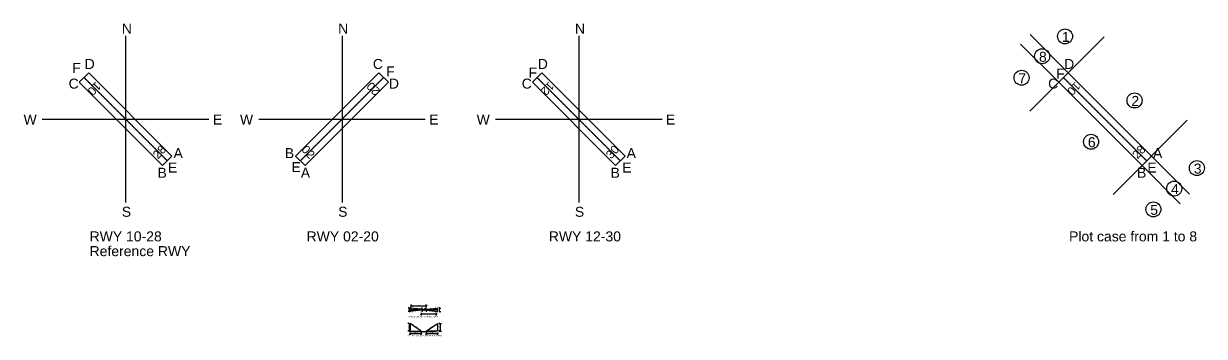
# Model space of a CAD drawing. Header units: metres. Extents: x 53499 to 358985, y 19300 to 120860.
# Drawn here: x 217235 to 358985, y 31092 to 68637 of the extents above; entities that cross this region are included whole.
import ezdxf

# ---------------------------------------------------------------- set-up
doc = ezdxf.new("R2010")
doc.units = ezdxf.units.M
doc.header["$MEASUREMENT"] = 0
doc.linetypes.add('ACAD_ISO02W100', pattern=[15, 12, -3])
for name, color, linetype in [('Approach', 20, 'Continuous'), ('Approach Elev', 132, 'Continuous'), ('Dimtxt', 82, 'Continuous'), ('Runway', 10, 'Continuous'), ('RWY CL', 80, 'ACAD_ISO02W100'), ('Text', 240, 'Continuous')]:
    doc.layers.add(name, color=color, linetype=linetype)
doc.layers.add('Blk landing', color=7, linetype='Continuous', true_color=0xf7c318)
doc.styles.add('Dimtxt', font='arial.ttf', dxfattribs={"height": 425})
doc.styles.add('style1', font='arial.ttf', dxfattribs={"height": 250})
doc.dimstyles.new('Elev standard', dxfattribs={"dimtxt": 425, "dimasz": 200, "dimexe": 150, "dimexo": 150, "dimgap": 0.09, "dimtad": 1, "dimdec": 0, "dimlfac": 0.05, "dimzin": 0, "dimdsep": 46, "dimtxsty": 'Dimtxt', "dimblk": 'OBLIQUE', "dimcen": 0.09, "dimclrt": 256, "dimadec": 0, "dimazin": 0, "dimtfac": 1, "dimtdec": 0, "dimtix": 1, "dimtofl": 0, "dimtmove": 0, "dimatfit": 0, "dimfxl": 150, "dimfxlon": 1, "dimtolj": 1, "dimtzin": 0, "dimarcsym": 0})
doc.dimstyles.get("Standard").update_dxf_attribs({"dimtxt": 425, "dimasz": 200, "dimexe": 150, "dimexo": 150, "dimgap": 0.09, "dimtad": 1, "dimdec": 0, "dimzin": 0, "dimdsep": 46, "dimtxsty": 'Dimtxt', "dimblk": 'OBLIQUE', "dimcen": 0.09, "dimclrt": 256, "dimadec": 0, "dimazin": 0, "dimtfac": 1, "dimtdec": 0, "dimtix": 1, "dimtofl": 0, "dimtmove": 0, "dimatfit": 0, "dimfxl": 150, "dimfxlon": 1, "dimtolj": 1, "dimtzin": 0, "dimarcsym": 0})

# ---------------------------------------------------------------- blocks, each defined once
blk = doc.blocks.new('_Oblique')
at = {"color": 0, "linetype": 'ByBlock', "lineweight": -2}
blk.add_line((-0.5, -0.5), (0.5, 0.5), dxfattribs=at)
blk = doc.blocks.new('*D55')
at = {"layer": 'Defpoints', "color": 0, "transparency": 16777216}
for p in [(265541, 34228), (265575, 34348), (265575, 34228)]:
    blk.add_point(p, dxfattribs=at)
at = {"layer": 'Dimtxt', "color": 0, "lineweight": -2, "transparency": 16777216}
for p, q in [((265541, 34348), (265391, 34348)), ((265541, 34228), (265391, 34228)), ((265541, 34348), (265541, 34548)), ((265541, 34228), (265541, 34028))]:
    blk.add_line(p, q, dxfattribs=at)
at = {"layer": 'Dimtxt', "color": 0, "lineweight": -2, "transparency": 16777216, "xscale": 200, "yscale": 200, "zscale": 200}
for p, rotation in [((265541, 34348), 270), ((265541, 34228), 90)]:
    blk.add_blockref('_Oblique', p, dxfattribs=dict(at, rotation=rotation))
at = {"layer": 'Dimtxt', "transparency": 16777216, "insert": (265495, 34288), "char_height": 425, "attachment_point": 5, "rotation": 90, "style": 'Dimtxt'}
blk.add_mtext('\\A1;{\\H0.21176x;120}', dxfattribs=at)
blk = doc.blocks.new('*D56')
at = {"layer": 'Defpoints', "color": 0, "transparency": 16777216}
for p in [(263532, 34093), (263623, 34483), (263623, 34093)]:
    blk.add_point(p, dxfattribs=at)
at = {"layer": 'Dimtxt', "color": 0, "lineweight": -2, "transparency": 16777216}
for p, q in [((263532, 34483), (263382, 34483)), ((263532, 34093), (263382, 34093)), ((263532, 34483), (263532, 34093))]:
    blk.add_line(p, q, dxfattribs=at)
at = {"layer": 'Dimtxt', "color": 0, "lineweight": -2, "transparency": 16777216, "xscale": 200, "yscale": 200, "zscale": 200}
for p, rotation in [((263532, 34483), 90), ((263532, 34093), 270)]:
    blk.add_blockref('_Oblique', p, dxfattribs=dict(at, rotation=rotation))
at = {"layer": 'Dimtxt', "transparency": 16777216, "insert": (263486, 34288), "char_height": 425, "attachment_point": 5, "rotation": 90, "style": 'Dimtxt'}
blk.add_mtext('\\A1;{\\H0.21176x;390}', dxfattribs=at)
blk = doc.blocks.new('*D57')
at = {"layer": 'Defpoints', "color": 0, "transparency": 16777216}
for p in [(264975, 34348), (264975, 34228), (265076, 34228)]:
    blk.add_point(p, dxfattribs=at)
at = {"layer": 'Dimtxt', "color": 0, "lineweight": -2, "transparency": 16777216}
for p, q in [((265076, 34348), (265076, 34548)), ((265076, 34348), (265226, 34348)), ((265076, 34228), (265226, 34228)), ((265076, 34228), (265076, 34028))]:
    blk.add_line(p, q, dxfattribs=at)
at = {"layer": 'Dimtxt', "color": 0, "lineweight": -2, "transparency": 16777216, "xscale": 200, "yscale": 200, "zscale": 200}
for p, rotation in [((265076, 34348), 270), ((265076, 34228), 90)]:
    blk.add_blockref('_Oblique', p, dxfattribs=dict(at, rotation=rotation))
at = {"layer": 'Dimtxt', "transparency": 16777216, "insert": (265030, 34288), "char_height": 425, "attachment_point": 5, "rotation": 90, "style": 'Dimtxt'}
blk.add_mtext('\\A1;{\\H0.21176x;120}', dxfattribs=at)
blk = doc.blocks.new('*D58')
at = {"layer": 'Defpoints', "color": 0, "transparency": 16777216}
for p in [(263775, 34288), (265575, 34751), (265575, 34288)]:
    blk.add_point(p, dxfattribs=at)
at = {"layer": 'Dimtxt', "color": 0, "lineweight": -2, "transparency": 16777216}
for p, q in [((263775, 34601), (263775, 34901)), ((263775, 34751), (265575, 34751)), ((265575, 34601), (265575, 34901))]:
    blk.add_line(p, q, dxfattribs=at)
at = {"layer": 'Dimtxt', "color": 0, "lineweight": -2, "transparency": 16777216, "xscale": 200, "yscale": 200, "zscale": 200, "rotation": 180}
blk.add_blockref('_Oblique', (263775, 34751), dxfattribs=at)
at = {"layer": 'Dimtxt', "color": 0, "lineweight": -2, "transparency": 16777216, "xscale": 200, "yscale": 200, "zscale": 200}
blk.add_blockref('_Oblique', (265575, 34751), dxfattribs=at)
at = {"layer": 'Dimtxt', "transparency": 16777216, "insert": (264675, 34797), "char_height": 425, "attachment_point": 5, "style": 'Dimtxt'}
blk.add_mtext('\\A1;{\\H0.21176x;1800}', dxfattribs=at)
blk = doc.blocks.new('*D59')
at = {"layer": 'Defpoints', "color": 0, "transparency": 16777216}
for p in [(266926, 34483), (266926, 34093), (267178, 34483)]:
    blk.add_point(p, dxfattribs=at)
at = {"layer": 'Dimtxt', "color": 0, "lineweight": -2, "transparency": 16777216}
for p, q in [((267076, 34483), (267328, 34483)), ((267076, 34093), (267328, 34093)), ((267178, 34093), (267178, 34483))]:
    blk.add_line(p, q, dxfattribs=at)
at = {"layer": 'Dimtxt', "color": 0, "lineweight": -2, "transparency": 16777216, "xscale": 200, "yscale": 200, "zscale": 200}
for p, rotation in [((267178, 34483), 90), ((267178, 34093), 270)]:
    blk.add_blockref('_Oblique', p, dxfattribs=dict(at, rotation=rotation))
at = {"layer": 'Dimtxt', "transparency": 16777216, "insert": (267132, 34288), "char_height": 425, "attachment_point": 5, "rotation": 90, "style": 'Dimtxt'}
blk.add_mtext('\\A1;{\\H0.21176x;390}', dxfattribs=at)
blk = doc.blocks.new('*D60')
at = {"layer": 'Defpoints', "color": 0, "transparency": 16777216}
for p in [(264975, 34288), (266775, 34288), (264975, 33768)]:
    blk.add_point(p, dxfattribs=at)
at = {"layer": 'Dimtxt', "color": 0, "lineweight": -2, "transparency": 16777216}
for p, q in [((264975, 33918), (264975, 33618)), ((266775, 33768), (264975, 33768)), ((266775, 33918), (266775, 33618))]:
    blk.add_line(p, q, dxfattribs=at)
at = {"layer": 'Dimtxt', "color": 0, "lineweight": -2, "transparency": 16777216, "xscale": 200, "yscale": 200, "zscale": 200, "rotation": 180}
blk.add_blockref('_Oblique', (264975, 33768), dxfattribs=at)
at = {"layer": 'Dimtxt', "color": 0, "lineweight": -2, "transparency": 16777216, "xscale": 200, "yscale": 200, "zscale": 200}
blk.add_blockref('_Oblique', (266775, 33768), dxfattribs=at)
at = {"layer": 'Dimtxt', "transparency": 16777216, "insert": (265875, 33814), "char_height": 425, "attachment_point": 5, "style": 'Dimtxt'}
blk.add_mtext('\\A1;{\\H0.21176x;1800}', dxfattribs=at)
blk = doc.blocks.new('*D61')
at = {"layer": 'Defpoints', "color": 0, "transparency": 16777216}
for p in [(266926, 32633), (266926, 31733), (267232, 31733)]:
    blk.add_point(p, dxfattribs=at)
at = {"layer": 'Dimtxt', "color": 0, "lineweight": -2, "transparency": 16777216}
for p, q in [((267082, 32633), (267382, 32633)), ((267232, 32633), (267232, 31733)), ((267082, 31733), (267382, 31733))]:
    blk.add_line(p, q, dxfattribs=at)
at = {"layer": 'Dimtxt', "color": 0, "lineweight": -2, "transparency": 16777216, "xscale": 200, "yscale": 200, "zscale": 200}
for p, rotation in [((267232, 32633), 90), ((267232, 31733), 270)]:
    blk.add_blockref('_Oblique', p, dxfattribs=dict(at, rotation=rotation))
at = {"layer": 'Dimtxt', "transparency": 16777216, "insert": (267155, 32183), "char_height": 425, "attachment_point": 5, "rotation": 90, "style": 'Dimtxt'}
blk.add_mtext('\\A1;{\\H0.35294x;45}', dxfattribs=at)
blk = doc.blocks.new('*D62')
at = {"layer": 'Defpoints', "color": 0, "transparency": 16777216}
for p in [(263623, 32633), (263526, 31733), (263623, 31733)]:
    blk.add_point(p, dxfattribs=at)
at = {"layer": 'Dimtxt', "color": 0, "lineweight": -2, "transparency": 16777216}
for p, q in [((263526, 32633), (263376, 32633)), ((263526, 32633), (263526, 31733)), ((263526, 31733), (263376, 31733))]:
    blk.add_line(p, q, dxfattribs=at)
at = {"layer": 'Dimtxt', "color": 0, "lineweight": -2, "transparency": 16777216, "xscale": 200, "yscale": 200, "zscale": 200}
for p, rotation in [((263526, 32633), 90), ((263526, 31733), 270)]:
    blk.add_blockref('_Oblique', p, dxfattribs=dict(at, rotation=rotation))
at = {"layer": 'Dimtxt', "transparency": 16777216, "insert": (263450, 32183), "char_height": 425, "attachment_point": 5, "rotation": 90, "style": 'Dimtxt'}
blk.add_mtext('\\A1;{\\H0.35294x;45}', dxfattribs=at)
blk = doc.blocks.new('*D63')
at = {"layer": 'Defpoints', "color": 0, "transparency": 16777216}
for p in [(263623, 31733), (264975, 31733), (264975, 31422)]:
    blk.add_point(p, dxfattribs=at)
at = {"layer": 'Dimtxt', "color": 0, "lineweight": -2, "transparency": 16777216}
for p, q in [((263623, 31572), (263623, 31272)), ((263623, 31422), (264975, 31422)), ((264975, 31572), (264975, 31272))]:
    blk.add_line(p, q, dxfattribs=at)
at = {"layer": 'Dimtxt', "color": 0, "lineweight": -2, "transparency": 16777216, "xscale": 200, "yscale": 200, "zscale": 200, "rotation": 180}
blk.add_blockref('_Oblique', (263623, 31422), dxfattribs=at)
at = {"layer": 'Dimtxt', "color": 0, "lineweight": -2, "transparency": 16777216, "xscale": 200, "yscale": 200, "zscale": 200}
blk.add_blockref('_Oblique', (264975, 31422), dxfattribs=at)
at = {"layer": 'Dimtxt', "transparency": 16777216, "insert": (264299, 31499), "char_height": 425, "attachment_point": 5, "style": 'Dimtxt'}
blk.add_mtext('\\A1;{\\H0.35294x;1351}', dxfattribs=at)
blk = doc.blocks.new('*D64')
at = {"layer": 'Defpoints', "color": 0, "transparency": 16777216}
for p in [(265575, 31733), (266926, 31733), (266926, 31422)]:
    blk.add_point(p, dxfattribs=at)
at = {"layer": 'Dimtxt', "color": 0, "lineweight": -2, "transparency": 16777216}
for p, q in [((265575, 31572), (265575, 31272)), ((265575, 31422), (266926, 31422)), ((266926, 31572), (266926, 31272))]:
    blk.add_line(p, q, dxfattribs=at)
at = {"layer": 'Dimtxt', "color": 0, "lineweight": -2, "transparency": 16777216, "xscale": 200, "yscale": 200, "zscale": 200, "rotation": 180}
blk.add_blockref('_Oblique', (265575, 31422), dxfattribs=at)
at = {"layer": 'Dimtxt', "color": 0, "lineweight": -2, "transparency": 16777216, "xscale": 200, "yscale": 200, "zscale": 200}
blk.add_blockref('_Oblique', (266926, 31422), dxfattribs=at)
at = {"layer": 'Dimtxt', "transparency": 16777216, "insert": (266250, 31499), "char_height": 425, "attachment_point": 5, "style": 'Dimtxt'}
blk.add_mtext('\\A1;{\\H0.35294x;1351}', dxfattribs=at)

msp = doc.modelspace()

# ---------------------------------------------------------------- hatches: boundary and pattern name
at = {"layer": 'Approach Elev'}
h = msp.add_hatch(color=256, dxfattribs=at)
h.dxf.hatch_style = 1
h.paths.add_polyline_path([(266774.7, 31733.2), (263774.7, 31733.2), (263774.7, 31683.2), (266774.7, 31683.2)])

# ---------------------------------------------------------------- linework, layer by layer
for p, q in [((229481.2, 67167.4), (229481.2, 47167.4)), ((255457.1, 67167.4), (255457.1, 47167.4)), ((283875.1, 67167.4), (283875.1, 47167.4)), ((346934.7, 67036.8), (338022.8, 58124.9)), ((342631, 62733.1), (338052.4, 67311.6)), ((341499.6, 61601.7), (336921.1, 66180.2)), ((219481.2, 57167.4), (239481.2, 57167.4)), ((245457.1, 57167.4), (265457.1, 57167.4)), ((273875.1, 57167.4), (293875.1, 57167.4)), ((356934.7, 57036.8), (348022.8, 48124.9)), ((357209.5, 48154.5), (352631, 52733.1)), ((356078.1, 47023.2), (351499.6, 51601.7))]:
    msp.add_line(p, q)
for centre in [(342256.7, 67104.1), (339506, 64713.3), (337035.1, 62145.4), (350598, 59413.8), (345376.4, 54455.1), (358083.8, 51296.3), (355362.1, 48829), (352862.3, 46337.6)]:
    msp.add_circle(centre, 901.1)
at = {"layer": 'Approach'}
msp.add_line((263774.7, 31683.2), (266774.7, 31683.2), dxfattribs=at)
at = {"layer": 'Approach Elev'}
for p, q in [((263774.7, 31683.2), (263774.7, 31733.2)), ((266774.7, 31683.2), (266774.7, 31733.2))]:
    msp.add_line(p, q, dxfattribs=at)
at = {"layer": 'Blk landing'}
for p, q in [((263623.4, 34093), (263623.4, 34483.3)), ((264974.7, 34348.2), (263623.4, 34483.3)), ((264974.7, 34228.2), (263623.4, 34093)), ((264974.7, 34228.2), (264974.7, 34348.2)), ((265574.7, 34348.2), (266926.1, 34483.3)), ((265574.7, 34228.2), (265574.7, 34348.2)), ((265574.7, 34228.2), (266926.1, 34093)), ((266926.1, 34093), (266926.1, 34483.3)), ((264974.7, 31733.2), (263623.4, 32633.2)), ((263623.4, 32633.2), (263623.4, 31733.2)), ((265574.7, 31733.2), (266926.1, 32633.2)), ((266926.1, 32633.2), (266926.1, 31733.2)), ((263623.4, 31733.2), (264974.7, 31733.2)), ((266926.1, 31733.2), (265574.7, 31733.2))]:
    msp.add_line(p, q, dxfattribs=at)
at = {"layer": 'Runway'}
for p, q in [((223915.5, 61601.7), (225046.9, 62733.1)), ((225046.9, 62733.1), (235046.9, 52733.1)), ((259891.4, 62733.1), (249891.4, 52733.1)), ((261022.8, 61601.7), (259891.4, 62733.1)), ((278309.4, 61601.7), (279440.8, 62733.1)), ((279440.8, 62733.1), (289440.8, 52733.1)), ((341499.6, 61601.7), (342631, 62733.1)), ((342631, 62733.1), (352631, 52733.1)), ((223915.5, 61601.7), (233915.5, 51601.7)), ((261022.8, 61601.7), (251022.8, 51601.7)), ((278309.4, 61601.7), (288309.4, 51601.7)), ((341499.6, 61601.7), (351499.6, 51601.7)), ((233915.5, 51601.7), (235046.9, 52733.1)), ((251022.8, 51601.7), (249891.4, 52733.1)), ((288309.4, 51601.7), (289440.8, 52733.1)), ((351499.6, 51601.7), (352631, 52733.1)), ((263774.7, 34310.7), (266774.7, 34310.7)), ((263774.7, 34265.7), (263774.7, 34310.7)), ((266774.7, 34265.7), (263774.7, 34265.7)), ((266774.7, 34310.7), (266774.7, 34265.7))]:
    msp.add_line(p, q, dxfattribs=at)
at = {"layer": 'RWY CL'}
for p, q in [((224481.2, 62167.4), (234481.2, 52167.4)), ((250457.1, 52167.4), (260457.1, 62167.4)), ((288875.1, 52167.4), (278875.1, 62167.4)), ((342065.3, 62167.4), (352065.3, 52167.4))]:
    msp.add_line(p, q, dxfattribs=at)
at = {"layer": 'RWY CL', "ltscale": 10}
msp.add_line((263774.7, 34288.2), (266774.7, 34288.2), dxfattribs=at)

# ---------------------------------------------------------------- texts
at = {"layer": 'Approach', "char_height": 150, "attachment_point": 1, "style": 'Dimtxt'}
for s, insert in [('BALKED LANDING SURFACE PLAN', (263425.6, 33543.7)), ('BALKED LANDING SURFACE ELEVATION', (263310.2, 31244.5))]:
    msp.add_mtext_dynamic_manual_height_columns(s, width=13303.507, gutter_width=2125, heights=[0], dxfattribs=dict(at, insert=insert))
at = {"layer": 'Dimtxt', "style": 'Dimtxt'}
for s, width, insert, char_height, attachment_point in [('N', 3067.697, (229021.9, 68636.8), 1200, 1), ('N', 3067.697, (254997.8, 68636.8), 1200, 1), ('N', 3067.697, (283415.8, 68636.8), 1200, 1), ('F', 3067.697, (223081.1, 63927.1), 1200, 1), ('D', 3067.697, (224564, 64390.5), 1200, 1), ('C', 3067.697, (260374.3, 64390.5), 1200, 3), ('D', 3067.697, (278957.8, 64390.5), 1200, 1), ('D', 3067.697, (342148, 64390.5), 1200, 1), ('F', 3067.697, (260752.6, 63501.1), 1200, 1), ('F', 3067.697, (277866.1, 63352.5), 1200, 1), ('F', 3067.697, (341204.4, 63230.9), 1200, 1), ('C', 3067.697, (222639.2, 62034.7), 1200, 1), ('D', 3067.697, (262299.1, 62034.7), 1200, 3), ('C', 3067.697, (277033.1, 62034.7), 1200, 1), ('C', 3067.697, (340223.3, 62034.7), 1200, 1), ('W', 3067.697, (217227.1, 57724.9), 1200, 1), ('E', 3067.697, (239958.9, 57724.9), 1200, 1), ('W', 3067.697, (243203, 57724.9), 1200, 1), ('E', 3067.697, (265934.8, 57724.9), 1200, 1), ('W', 3067.697, (271621, 57724.9), 1200, 1), ('E', 3067.697, (294352.8, 57724.9), 1200, 1), ('A', 3067.697, (235233.1, 53690.4), 1200, 1), ('B', 3067.697, (249705.2, 53690.4), 1200, 3), ('A', 3067.697, (289627, 53690.4), 1200, 1), ('A', 3067.697, (352817.1, 53690.4), 1200, 1), ('B', 3067.697, (233308.4, 51334.7), 1200, 1), ('E', 3067.697, (234557.4, 51958.5), 1200, 1), ('E', 3067.697, (249384.3, 52011.1), 1200, 1), ('A', 3067.697, (251630, 51334.7), 1200, 3), ('B', 3067.697, (287702.2, 51334.7), 1200, 1), ('E', 3067.697, (289101.8, 51954.8), 1200, 1), ('B', 3067.697, (350892.4, 51334.7), 1200, 1), ('E', 3067.697, (352141.5, 51958.5), 1200, 1), ('S', 3067.697, (229021.9, 46648.4), 1200, 1), ('S', 3067.697, (254997.8, 46648.4), 1200, 1), ('S', 3067.697, (283415.8, 46648.4), 1200, 1), ('RWY', 1650.888, (265113.7, 31656.9), 120, 1)]:
    msp.add_mtext_dynamic_manual_height_columns(s, width=width, gutter_width=1000, heights=[0], dxfattribs=dict(at, insert=insert, char_height=char_height, attachment_point=attachment_point))
at = {"layer": 'Dimtxt'}
for s, width, gutter_width, insert, char_height, attachment_point, rotation, style in [('10', 3067.697, 1000, (226636.3, 61020.6), 1000, 1, 225.337632, 'Dimtxt'), ('20', 3067.697, 1000, (258302, 61020.6), 1000, 3, 134.662368, 'Dimtxt'), ('12', 3067.697, 1000, (281030.1, 61020.6), 1000, 1, 225.337632, 'Dimtxt'), ('10', 3067.697, 1000, (344220.3, 61020.6), 1000, 1, 225.337632, 'Dimtxt'), ('28', 3067.697, 1000, (232638.2, 52998.6), 1000, 1, 47.219488, 'Dimtxt'), ('02', 3067.697, 1000, (252300.1, 52998.6), 1000, 3, 312.780512, 'Dimtxt'), ('30', 3067.697, 1000, (287032.1, 52998.6), 1000, 1, 47.219488, 'Dimtxt'), ('28', 3067.697, 1000, (350222.3, 52998.6), 1000, 1, 47.219488, 'Dimtxt'), ('3.33%', 99.134, 1, (264379.6, 32299.6), 90, 1, 325.556916, 'style1'), ('3.33%', 99.134, 1, (265870.2, 32058.4), 90, 1, 38.551745, 'style1')]:
    msp.add_mtext_dynamic_manual_height_columns(s, width=width, gutter_width=gutter_width, heights=[0], dxfattribs=dict(at, insert=insert, char_height=char_height, attachment_point=attachment_point, rotation=rotation, style=style))
at = {"layer": 'Text'}
for s, width, gutter_width, heights, insert, char_height, attachment_point, style in [('1', 3067.697, 1000, [0], (341880.8, 67646.2), 1200, 1, 'Dimtxt'), ('8', 3067.697, 1000, [0], (339130.2, 65255.4), 1200, 1, 'Dimtxt'), ('7', 3067.697, 1000, [0], (336659.3, 62687.5), 1200, 1, 'Dimtxt'), ('2', 3067.697, 1000, [0], (350222.2, 59955.9), 1200, 1, 'Dimtxt'), ('6', 3067.697, 1000, [0], (345000.6, 54997.3), 1200, 1, 'Dimtxt'), ('3', 3067.697, 1000, [0], (357708, 51838.4), 1200, 1, 'Dimtxt'), ('4', 3067.697, 1000, [0], (354986.2, 49371.1), 1200, 1, 'Dimtxt'), ('5', 3067.697, 1000, [0], (352486.4, 46879.8), 1200, 1, 'Dimtxt'), ('RWY 10-28', 12616.784, 1000, [1612.7], (225154, 43695.1), 1200, 1, 'Dimtxt'), ('RWY 02-20', 12616.784, 1000, [1612.7], (251206.3, 43695.1), 1200, 1, 'Dimtxt'), ('RWY 12-30', 12616.784, 1000, [1612.7], (280284.6, 43695.1), 1200, 1, 'Dimtxt'), ('Plot case from 1 to 8', 20049.1, 1000, [1698], (342738.1, 43695.1), 1200, 1, 'Dimtxt'), ('Reference RWY', 12616.784, 1000, [1612.7], (225154, 41925.9), 1200, 1, 'Dimtxt'), ('BL_C', 99.134, 1, [0], (263605.7, 34050.2), 90, 1, 'style1'), ('BL_D', 99.134, 1, [0], (263616.4, 34637.7), 90, 1, 'style1'), ('C', 99.134, 1, [0], (263784.6, 34256.2), 90, 3, 'style1'), ('D', 99.134, 1, [0], (263789.8, 34406.9), 90, 3, 'style1'), ('BL_B', 99.134, 1, [0], (264712.1, 34191.8), 90, 1, 'style1'), ('BL_A', 99.134, 1, [0], (264729.9, 34493.9), 90, 1, 'style1'), ('BL_E', 99.134, 1, [0], (265613.8, 34482.4), 90, 3, 'style1'), ('BL_F', 99.134, 1, [0], (265631.6, 34180.2), 90, 3, 'style1'), ('BL_H', 99.134, 1, [0], (266933, 34637.7), 90, 3, 'style1'), ('BL_G', 99.134, 1, [0], (266943.7, 34050.2), 90, 3, 'style1'), ('A', 99.134, 1, [0], (266835.8, 34414.1), 90, 3, 'style1'), ('B', 99.134, 1, [0], (266838.7, 34249.6), 90, 3, 'style1')]:
    msp.add_mtext_dynamic_manual_height_columns(s, width=width, gutter_width=gutter_width, heights=heights, dxfattribs=dict(at, insert=insert, char_height=char_height, attachment_point=attachment_point, style=style))

# ---------------------------------------------------------------- dimensions: what is measured, and where the dimension line sits
at = {"layer": 'Dimtxt'}
for base, p1, p2, text, dimstyle, picture, middle in [((263531.6, 34093), (263623.4, 34483.3), (263623.4, 34093), '{\\H0.21176x;<>}', 'Standard', '*D56', (263485.6, 34288.2)), ((265075.6, 34228.2), (264974.7, 34348.2), (264974.7, 34228.2), '{\\H0.21176x;<>}', 'Standard', '*D57', (265029.6, 34288.2)), ((265541.3, 34228.2), (265574.7, 34348.2), (265574.7, 34228.2), '{\\H0.21176x;<>}', 'Standard', '*D55', (265495.2, 34288.2)), ((267177.8, 34483.3), (266926.1, 34093), (266926.1, 34483.3), '{\\H0.21176x;<>}', 'Standard', '*D59', (267131.8, 34288.2)), ((263526.1, 31733.2), (263623.4, 32633.2), (263623.4, 31733.2), '{\\H0.35294x;<>}', 'Elev standard', '*D62', (263449.8, 32183.2)), ((267231.6, 31733.2), (266926.1, 32633.2), (266926.1, 31733.2), '{\\H0.35294x;<>}', 'Elev standard', '*D61', (267155.2, 32183.2))]:
    dim = msp.add_linear_dim(base=base, p1=p1, p2=p2, angle=90, text=text, dimstyle=dimstyle, dxfattribs=at)
    dim.commit()
    dim.dimension.update_dxf_attribs({"geometry": picture, "text_midpoint": middle})
for base, p1, p2, text, picture, middle in [((265574.7, 34751.4), (263774.7, 34288.2), (265574.7, 34288.2), '{\\H0.21176x;<>}', '*D58', (264674.7, 34797.5)), ((264974.7, 33767.9), (266774.7, 34288.2), (264974.7, 34288.2), '{\\H0.21176x;<>}', '*D60', (265874.7, 33813.9)), ((264974.7, 31422.5), (263623.4, 31733.2), (264974.7, 31733.2), '{\\H0.35294x;<>}', '*D63', (264299, 31499.2)), ((266926.1, 31422.5), (265574.7, 31733.2), (266926.1, 31733.2), '{\\H0.35294x;<>}', '*D64', (266250.4, 31499.2))]:
    dim = msp.add_linear_dim(base=base, p1=p1, p2=p2, text=text, dimstyle='Standard', dxfattribs=at)
    dim.commit()
    dim.dimension.update_dxf_attribs({"geometry": picture, "text_midpoint": middle})

doc.saveas('drawing.dxf')
